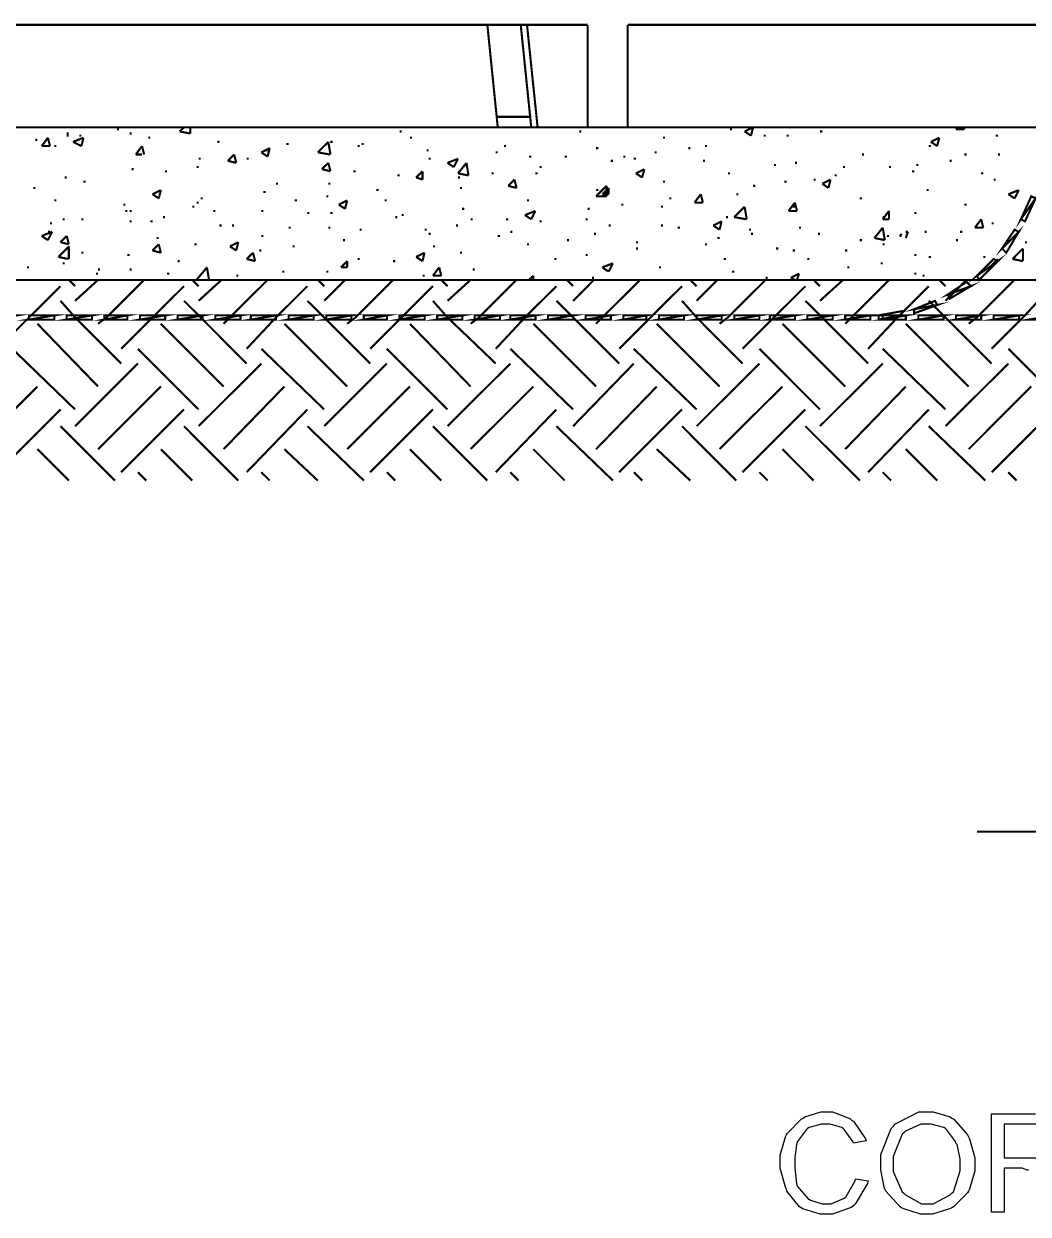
# Model space of a CAD drawing. Extents: x 0 to 210, y 0 to 297.
# Drawn here: x 83.91 to 104.27, y 138.56 to 162.7 of the extents above; entities that cross this region are included whole.
import ezdxf

# ---------------------------------------------------------------- set-up
doc = ezdxf.new("R2010")
doc.units = 0
doc.header["$MEASUREMENT"] = 0
for name, color, linetype in [('C00-00-00-BLACK', 7, 'Continuous'), ('C00-00-FF', 5, 'Continuous'), ('C00-FF-00', 3, 'Continuous'), ('C95-49-00', 34, 'Continuous')]:
    doc.layers.add(name, color=color, linetype=linetype)

msp = doc.modelspace()

# ---------------------------------------------------------------- linework, layer by layer
at = {"layer": 'C00-00-00-BLACK', "const_width": 0.0423}
for points in [[(95.3396, 162.682), (78.7164, 162.682)], [(93.3055, 162.682), (93.5164, 160.605)], [(93.9821, 162.682), (94.1945, 160.605)], [(94.1091, 162.682), (94.324, 160.605)], [(95.3396, 160.605), (95.3396, 162.682)], [(104.672, 162.682), (96.1471, 162.682)], [(96.1471, 160.605), (96.1471, 162.682)], [(94.1945, 160.817), (93.4752, 160.817)], [(154.503, 160.605), (64.2112, 160.605)], [(85.7994, 160.562), (85.8407, 160.562)], [(87.0687, 160.52), (87.1569, 160.605)], [(87.0687, 160.52), (87.2836, 160.478)], [(87.2836, 160.478), (87.2836, 160.605)], [(91.525, 160.52), (91.5666, 160.52)], [(93.4325, 160.605), (93.4752, 160.605)], [(95.1699, 160.52), (95.213, 160.52)], [(98.2239, 160.562), (98.2666, 160.562)], [(98.5202, 160.52), (98.6924, 160.605)], [(98.5202, 160.52), (98.6497, 160.435)], [(98.6497, 160.435), (98.6924, 160.605)], [(100.047, 160.52), (100.093, 160.52)], [(102.804, 160.562), (102.846, 160.605)], [(102.804, 160.562), (102.975, 160.562)], [(102.975, 160.562), (102.975, 160.605)], [(84.1431, 160.351), (84.1858, 160.351)], [(84.2726, 160.223), (84.3993, 160.393)], [(84.4419, 160.223), (84.3993, 160.393)], [(84.781, 160.478), (84.8222, 160.478)], [(84.781, 160.435), (84.8222, 160.435)], [(84.908, 160.309), (85.1186, 160.393)], [(84.908, 160.309), (85.0773, 160.223)], [(85.0346, 160.435), (85.0773, 160.435)], [(85.0773, 160.223), (85.1186, 160.393)], [(86.0531, 160.478), (86.0958, 160.478)], [(86.4348, 160.393), (86.4761, 160.393)], [(87.8336, 160.309), (87.8762, 160.309)], [(89.8687, 160.096), (90.0825, 160.309)], [(90.1252, 160.052), (90.0825, 160.309)], [(90.1252, 160.309), (90.1679, 160.309)], [(91.736, 160.393), (91.7787, 160.393)], [(96.8664, 160.393), (96.9091, 160.393)], [(98.9044, 160.435), (98.946, 160.435)], [(99.369, 160.435), (99.4117, 160.435)], [(102.296, 160.309), (102.465, 160.393)], [(102.296, 160.309), (102.423, 160.223)], [(102.423, 160.223), (102.465, 160.393)], [(103.61, 160.435), (103.653, 160.435)], [(84.2726, 160.223), (84.4419, 160.223)], [(84.5263, 160.223), (84.569, 160.223)], [(86.1797, 160.052), (86.3064, 160.223)], [(86.1797, 160.052), (86.3064, 160.052)], [(86.3494, 160.052), (86.3064, 160.223)], [(88.0456, 159.924), (88.1726, 160.052)], [(88.2153, 159.883), (88.1726, 160.052)], [(88.725, 160.096), (88.8944, 160.182)], [(88.725, 160.096), (88.8517, 160.009)], [(88.8104, 160.139), (88.8517, 160.139)], [(88.8517, 160.009), (88.8944, 160.182)], [(89.2334, 160.266), (89.2761, 160.266)], [(89.8687, 160.096), (90.1252, 160.052)], [(90.0825, 160.182), (90.1252, 160.182)], [(90.6748, 160.223), (90.7175, 160.223)], [(90.7602, 160.266), (90.8018, 160.266)], [(92.075, 160.139), (92.1177, 160.139)], [(93.4752, 160.096), (93.5164, 160.096)], [(93.6445, 160.223), (93.6858, 160.223)], [(95.5089, 160.182), (95.5516, 160.182)], [(96.6971, 160.096), (96.7398, 160.096)], [(97.3776, 160.182), (97.4189, 160.182)], [(97.7152, 160.223), (97.7579, 160.223)], [(100.896, 160.052), (100.939, 160.052)], [(102.253, 160.223), (102.296, 160.223)], [(102.975, 160.052), (103.018, 160.052)], [(103.653, 160.052), (103.696, 160.052)], [(87.4102, 159.797), (87.4529, 159.797)], [(87.4529, 159.967), (87.4945, 159.967)], [(88.0456, 159.924), (88.2153, 159.883)], [(88.4259, 159.967), (88.4686, 159.967)], [(89.9527, 159.756), (90.0825, 159.883)], [(90.1252, 159.713), (90.0825, 159.883)], [(92.1177, 159.967), (92.159, 159.967)], [(92.498, 159.883), (92.7104, 159.967)], [(92.498, 159.883), (92.625, 159.797)], [(92.625, 159.797), (92.7104, 159.967)], [(92.7104, 159.67), (92.8825, 159.883)], [(92.837, 159.84), (92.8825, 159.84)], [(92.9238, 159.628), (92.8825, 159.883)], [(94.1518, 160.009), (94.1945, 160.009)], [(94.3666, 159.797), (94.4079, 159.797)], [(94.8739, 160.009), (94.9166, 160.009)], [(95.8081, 159.924), (95.8508, 159.924)], [(96.0617, 160.009), (96.1044, 160.009)], [(96.2738, 159.967), (96.3165, 159.967)], [(97.6739, 159.924), (97.7152, 159.924)], [(99.1154, 159.84), (99.1581, 159.84)], [(99.5384, 159.883), (99.5811, 159.883)], [(100.516, 159.797), (100.558, 159.797)], [(101.447, 159.797), (101.489, 159.797)], [(102, 159.84), (102.042, 159.84)], [(102.676, 159.924), (102.719, 159.924)], [(84.7383, 159.586), (84.781, 159.586)], [(86.0958, 159.756), (86.1385, 159.756)], [(86.7724, 159.713), (86.8151, 159.713)], [(89.9527, 159.756), (90.1252, 159.713)], [(90.5909, 159.713), (90.6336, 159.713)], [(91.4823, 159.628), (91.525, 159.628)], [(91.8626, 159.586), (91.991, 159.713)], [(91.8626, 159.586), (91.991, 159.544)], [(91.991, 159.544), (91.991, 159.713)], [(92.7104, 159.67), (92.9238, 159.628)], [(92.7104, 159.586), (92.753, 159.586)], [(93.3898, 159.67), (93.4325, 159.67)], [(94.2785, 159.67), (94.324, 159.67)], [(96.3165, 159.67), (96.4861, 159.756)], [(96.3165, 159.67), (96.4434, 159.586)], [(96.4434, 159.586), (96.4861, 159.756)], [(98.1812, 159.67), (98.2239, 159.67)], [(100.346, 159.628), (100.389, 159.628)], [(101.914, 159.713), (101.957, 159.713)], [(103.314, 159.67), (103.357, 159.67)], [(84.1005, 159.374), (84.1431, 159.374)], [(85.1186, 159.501), (85.1613, 159.501)], [(86.5188, 159.247), (86.6881, 159.331)], [(86.6454, 159.163), (86.6881, 159.331)], [(89.0214, 159.46), (89.064, 159.46)], [(90.0825, 159.46), (90.1252, 159.46)], [(91.0565, 159.331), (91.0992, 159.331)], [(92.753, 159.374), (92.7943, 159.374)], [(93.7288, 159.417), (93.8555, 159.544)], [(93.7288, 159.417), (93.8982, 159.374)], [(93.8982, 159.374), (93.8555, 159.544)], [(95.5089, 159.205), (95.7213, 159.417)], [(95.5089, 159.331), (95.5516, 159.331)], [(95.6359, 159.247), (95.7654, 159.374)], [(95.7213, 159.205), (95.7213, 159.417)], [(95.7654, 159.247), (95.7654, 159.374)], [(96.8664, 159.501), (96.9091, 159.501)], [(98.6924, 159.417), (98.7351, 159.417)], [(99.3278, 159.501), (99.369, 159.501)], [(99.9201, 159.544), (99.9628, 159.544)], [(100.093, 159.46), (100.261, 159.544)], [(100.093, 159.46), (100.219, 159.374)], [(100.219, 159.374), (100.261, 159.544)], [(102.212, 159.331), (102.253, 159.331)], [(103.568, 159.544), (103.61, 159.544)], [(103.866, 159.247), (104.076, 159.331)], [(103.992, 159.163), (104.076, 159.331)], [(84.5263, 159.121), (84.569, 159.121)], [(86.5188, 159.247), (86.6454, 159.163)], [(87.4102, 159.078), (87.4529, 159.078)], [(87.4945, 159.163), (87.5372, 159.163)], [(88.7677, 159.29), (88.8104, 159.29)], [(89.4031, 159.121), (89.4457, 159.121)], [(90.0409, 159.205), (90.0825, 159.205)], [(90.2945, 159.035), (90.4642, 159.121)], [(90.4215, 158.951), (90.4642, 159.121)], [(91.2262, 159.121), (91.2675, 159.121)], [(94.1091, 159.121), (94.1518, 159.121)], [(95.5089, 159.205), (95.7213, 159.205)], [(95.6359, 159.247), (95.7654, 159.247)], [(96.9931, 159.163), (97.0361, 159.163)], [(97.5046, 159.078), (97.6313, 159.247)], [(97.5046, 159.078), (97.6739, 159.078)], [(97.6739, 159.078), (97.6313, 159.247)], [(98.3506, 159.247), (98.3933, 159.247)], [(99.4117, 158.908), (99.5384, 159.078)], [(99.5811, 158.908), (99.5384, 159.078)], [(100.855, 159.163), (100.896, 159.163)], [(103.866, 159.247), (103.992, 159.163)], [(85.9261, 159.035), (85.9688, 159.035)], [(85.9688, 158.908), (86.0104, 158.908)], [(86.0531, 158.908), (86.0958, 158.908)], [(87.3263, 158.994), (87.3675, 158.994)], [(87.7492, 158.908), (87.7919, 158.908)], [(88.725, 158.908), (88.7677, 158.908)], [(89.6567, 158.866), (89.6994, 158.866)], [(90.1252, 158.866), (90.1679, 158.866)], [(90.2945, 159.035), (90.4215, 158.951)], [(92.7943, 158.951), (92.837, 158.951)], [(94.0675, 158.824), (94.2785, 158.908)], [(94.1945, 158.739), (94.2785, 158.908)], [(95.3396, 158.951), (95.3823, 158.951)], [(96.0205, 159.035), (96.0617, 159.035)], [(96.8237, 158.994), (96.8664, 158.994)], [(98.3093, 158.782), (98.5202, 158.994)], [(98.5629, 158.739), (98.5202, 158.994)], [(99.4117, 158.908), (99.5811, 158.908)], [(99.4971, 158.994), (99.5384, 158.994)], [(101.319, 158.739), (101.447, 158.908)], [(101.447, 158.739), (101.447, 158.908)], [(101.957, 158.866), (102, 158.866)], [(102.975, 159.035), (103.018, 159.035)], [(84.4419, 158.655), (84.4846, 158.655)], [(84.6956, 158.739), (84.7383, 158.739)], [(85.0773, 158.739), (85.1186, 158.739)], [(86.0531, 158.698), (86.0958, 158.698)], [(86.4761, 158.698), (86.5188, 158.698)], [(86.7311, 158.782), (86.7724, 158.782)], [(87.8762, 158.612), (87.9189, 158.612)], [(88.1295, 158.612), (88.1726, 158.612)], [(91.4396, 158.782), (91.4823, 158.782)], [(91.5666, 158.824), (91.6093, 158.824)], [(92.6677, 158.612), (92.7104, 158.612)], [(92.9665, 158.739), (93.0092, 158.739)], [(93.6858, 158.739), (93.7288, 158.739)], [(94.0675, 158.824), (94.1945, 158.739)], [(94.3666, 158.698), (94.4079, 158.698)], [(95.2983, 158.739), (95.3396, 158.739)], [(95.7654, 158.612), (95.8081, 158.612)], [(96.8237, 158.612), (96.8664, 158.612)], [(97.8849, 158.612), (98.0542, 158.698)], [(97.8849, 158.612), (98.0115, 158.528)], [(98.0115, 158.528), (98.0542, 158.698)], [(98.1396, 158.782), (98.1812, 158.782)], [(98.3093, 158.782), (98.5629, 158.739)], [(101.319, 158.782), (101.362, 158.782)], [(101.319, 158.739), (101.447, 158.739)], [(103.188, 158.569), (103.314, 158.739)], [(103.357, 158.569), (103.314, 158.739)], [(103.527, 158.655), (103.568, 158.655)], [(84.2726, 158.401), (84.4846, 158.485)], [(84.2726, 158.401), (84.3993, 158.316)], [(84.3993, 158.316), (84.4846, 158.485)], [(84.3993, 158.485), (84.4419, 158.485)], [(84.6529, 158.273), (84.781, 158.401)], [(84.8222, 158.232), (84.781, 158.401)], [(86.6027, 158.359), (86.6454, 158.359)], [(88.725, 158.401), (88.7677, 158.401)], [(89.2761, 158.569), (89.3177, 158.569)], [(90.0825, 158.569), (90.1252, 158.569)], [(90.7175, 158.528), (90.7602, 158.528)], [(92.0323, 158.528), (92.075, 158.528)], [(92.1177, 158.443), (92.159, 158.443)], [(93.5164, 158.401), (93.5591, 158.401)], [(93.7715, 158.485), (93.8128, 158.485)], [(95.4663, 158.443), (95.5089, 158.443)], [(97.1628, 158.569), (97.2083, 158.569)], [(97.9703, 158.359), (98.0115, 158.359)], [(98.6056, 158.528), (98.6497, 158.528)], [(98.6497, 158.443), (98.6924, 158.443)], [(99.6237, 158.569), (99.6654, 158.569)], [(100.004, 158.443), (100.047, 158.443)], [(101.151, 158.359), (101.319, 158.569)], [(101.151, 158.359), (101.362, 158.316)], [(101.362, 158.316), (101.319, 158.569)], [(101.404, 158.401), (101.447, 158.401)], [(101.661, 158.401), (101.703, 158.443)], [(101.661, 158.401), (101.703, 158.401)], [(101.787, 158.485), (101.83, 158.485)], [(101.787, 158.359), (101.83, 158.485)], [(102.169, 158.485), (102.212, 158.485)], [(102.888, 158.485), (102.931, 158.485)], [(103.188, 158.569), (103.357, 158.569)], [(84.6116, 157.974), (84.8222, 158.189)], [(84.6529, 158.273), (84.8222, 158.232)], [(84.8222, 157.933), (84.8222, 158.189)], [(86.5188, 158.105), (86.6454, 158.232)], [(86.5188, 158.105), (86.6881, 158.06)], [(86.6881, 158.06), (86.6454, 158.232)], [(87.3675, 158.232), (87.4102, 158.232)], [(88.0883, 158.189), (88.2565, 158.273)], [(88.0883, 158.189), (88.2153, 158.105)], [(88.2153, 158.105), (88.2565, 158.273)], [(88.6837, 158.105), (88.725, 158.105)], [(89.3604, 158.189), (89.4031, 158.189)], [(90.3785, 158.316), (90.4215, 158.316)], [(92.2017, 158.189), (92.2443, 158.189)], [(94.1091, 158.232), (94.1518, 158.232)], [(94.9166, 158.316), (94.9593, 158.316)], [(96.3165, 158.273), (96.3581, 158.273)], [(96.3165, 158.146), (96.3581, 158.146)], [(97.7152, 158.232), (97.7579, 158.232)], [(99.1581, 158.146), (99.2008, 158.146)], [(99.4971, 158.105), (99.5384, 158.105)], [(100.558, 158.105), (100.6, 158.105)], [(100.855, 158.316), (100.896, 158.316)], [(101.319, 158.232), (101.362, 158.232)], [(102.804, 158.316), (102.846, 158.316)], [(103.95, 157.933), (104.162, 158.146)], [(104.162, 157.89), (104.162, 158.146)], [(104.203, 158.273), (104.246, 158.273)], [(84.6116, 157.974), (84.8222, 157.933)], [(85.0773, 158.06), (85.1186, 158.06)], [(86.0104, 158.017), (86.0531, 158.017)], [(87.0271, 157.89), (87.0687, 157.89)], [(88.4259, 157.933), (88.5553, 158.06)], [(88.4259, 157.933), (88.5984, 157.89)], [(88.5984, 157.89), (88.5553, 158.06)], [(90.3372, 157.763), (90.4642, 157.89)], [(90.4642, 157.763), (90.4642, 157.89)], [(90.6748, 157.933), (90.7175, 157.933)], [(91.3956, 157.89), (91.4396, 157.89)], [(91.8626, 157.974), (92.0323, 158.06)], [(91.8626, 157.974), (91.991, 157.89)], [(91.991, 157.89), (92.0323, 158.06)], [(92.753, 158.06), (92.7943, 158.06)], [(94.663, 157.933), (94.7043, 157.933)], [(95.2983, 158.017), (95.3396, 158.017)], [(98.0969, 157.933), (98.1396, 157.933)], [(99.7934, 157.933), (99.8347, 157.933)], [(101.957, 158.017), (102, 158.017)], [(102.253, 157.974), (102.296, 157.974)], [(103.357, 157.974), (103.4, 157.974)], [(103.95, 157.933), (104.162, 157.89)], [(83.9735, 157.763), (84.0161, 157.763)], [(84.6956, 157.847), (84.7383, 157.847)], [(85.3736, 157.637), (85.4149, 157.637)], [(85.4149, 157.721), (85.4576, 157.721)], [(86.0531, 157.721), (86.0958, 157.721)], [(86.8151, 157.637), (86.8578, 157.637)], [(87.4102, 157.51), (87.6226, 157.763)], [(87.6639, 157.51), (87.6226, 157.763)], [(89.148, 157.678), (89.1907, 157.678)], [(90.0409, 157.678), (90.0825, 157.678)], [(90.3372, 157.763), (90.4642, 157.763)], [(92.2017, 157.594), (92.3286, 157.763)], [(92.3713, 157.594), (92.3286, 157.763)], [(93.0092, 157.721), (93.0508, 157.721)], [(95.6359, 157.763), (95.8508, 157.847)], [(95.6359, 157.763), (95.7654, 157.678)], [(95.7654, 157.678), (95.8508, 157.847)], [(96.7825, 157.763), (96.8237, 157.763)], [(98.2666, 157.678), (98.3093, 157.678)], [(99.4544, 157.551), (99.6237, 157.637)], [(99.5811, 157.51), (99.6237, 157.637)], [(100.6, 157.763), (100.642, 157.763)], [(101.278, 157.847), (101.319, 157.847)], [(101.957, 157.637), (102, 157.637)], [(69.3843, 157.51), (104.672, 157.51)], [(87.4102, 157.51), (87.6226, 157.51)], [(88.2153, 157.594), (88.2565, 157.594)], [(88.725, 157.51), (88.7677, 157.51)], [(89.6137, 157.51), (89.6567, 157.51)], [(91.991, 157.594), (92.0323, 157.594)], [(92.2017, 157.594), (92.3713, 157.594)], [(94.1518, 157.51), (94.2372, 157.594)], [(94.2372, 157.51), (94.2372, 157.594)], [(95.425, 157.551), (95.4663, 157.551)], [(98.946, 157.551), (98.9887, 157.551)], [(99.4544, 157.551), (99.5384, 157.51)], [(102.126, 157.594), (102.169, 157.594)], [(103.23, 146.32), (105.561, 146.32)]]:
    msp.add_lwpolyline(points, dxfattribs=at)
at = {"layer": 'C00-00-00-BLACK'}
for points in [[(100.769, 139.282), (101.023, 139.24), (101.012, 139.187), (100.758, 138.763), (100.726, 138.731), (100.683, 138.7), (100.303, 138.562), (100.177, 138.562), (100.048, 138.562), (99.6968, 138.669), (99.6654, 138.69), (99.6336, 138.712), (99.3786, 139.029), (99.369, 139.07), (99.3468, 139.113), (99.242, 139.493), (99.242, 139.62), (99.242, 139.759), (99.3468, 140.133), (99.369, 140.174), (99.3895, 140.206), (99.6654, 140.491), (99.7081, 140.512), (99.7398, 140.534), (100.066, 140.64), (100.177, 140.64), (100.303, 140.64), (100.653, 140.502), (100.685, 140.47), (100.726, 140.45), (100.97, 140.09), (100.981, 140.047), (100.726, 140.004), (100.715, 140.036), (100.536, 140.28), (100.516, 140.301), (100.493, 140.323), (100.255, 140.385), (100.177, 140.385), (100.08, 140.385), (99.8252, 140.323), (99.7934, 140.301), (99.7712, 140.28), (99.5909, 140.036), (99.5811, 140.004), (99.5701, 139.973), (99.5384, 139.708), (99.5384, 139.62), (99.5384, 139.504), (99.5701, 139.187), (99.5811, 139.154), (99.5909, 139.123), (99.803, 138.88), (99.8347, 138.858), (99.8555, 138.848), (100.095, 138.774), (100.177, 138.774), (100.271, 138.774), (100.525, 138.88), (100.558, 138.901), (100.579, 138.923), (100.758, 139.241), (100.769, 139.282)], [(101.278, 139.579), (101.278, 139.77), (101.49, 140.302), (101.534, 140.343), (101.575, 140.397), (102.052, 140.64), (102.212, 140.64), (102.339, 140.64), (102.687, 140.534), (102.719, 140.512), (102.76, 140.491), (103.039, 140.174), (103.061, 140.131), (103.081, 140.09), (103.188, 139.707), (103.188, 139.579), (103.188, 139.441), (103.081, 139.07), (103.061, 139.028), (103.039, 138.996), (102.751, 138.712), (102.719, 138.69), (102.676, 138.669), (102.328, 138.562), (102.212, 138.562), (102.084, 138.562), (101.745, 138.669), (101.703, 138.69), (101.672, 138.712), (101.382, 139.029), (101.362, 139.07), (101.351, 139.113), (101.278, 139.463), (101.278, 139.579)], [(101.534, 139.579), (101.534, 139.431), (101.713, 139.018), (101.746, 138.986), (101.778, 138.955), (102.103, 138.774), (102.212, 138.774), (102.339, 138.774), (102.687, 138.955), (102.719, 138.986), (102.751, 139.018), (102.888, 139.44), (102.888, 139.579), (102.888, 139.686), (102.825, 139.973), (102.804, 140.004), (102.793, 140.036), (102.613, 140.28), (102.592, 140.301), (102.561, 140.323), (102.299, 140.385), (102.212, 140.385), (102.095, 140.385), (101.778, 140.249), (101.746, 140.215), (101.713, 140.184), (101.534, 139.73), (101.534, 139.579)], [(103.78, 139.706), (104.372, 139.706), (104.436, 139.706), (104.618, 139.738), (104.629, 139.748), (104.65, 139.759), (104.787, 139.856), (104.798, 139.878), (104.808, 139.889), (104.841, 140.009), (104.841, 140.047), (104.841, 140.111), (104.778, 140.28), (104.757, 140.301), (104.735, 140.312), (104.497, 140.385), (104.418, 140.385), (103.78, 140.385), (103.78, 139.706)]]:
    msp.add_lwpolyline(points, close=True, dxfattribs=at)
msp.add_lwpolyline([(104.275, 139.452), (104.246, 139.452), (104.235, 139.463), (104.148, 139.493), (104.119, 139.493), (103.78, 139.493), (103.78, 138.605), (103.527, 138.605), (103.527, 138.605), (103.527, 140.597), (104.418, 140.597)], dxfattribs=at)
at = {"layer": 'C00-00-FF', "const_width": 0.0423}
msp.add_lwpolyline([(103.653, 157.933), (103.527, 157.806)], dxfattribs=at)
at = {"layer": 'C00-FF-00', "const_width": 0.0423}
for points in [[(104.203, 158.698), (104.119, 158.739), (104.418, 159.163), (104.203, 158.698)], [(104.119, 158.739), (104.418, 159.163), (104.33, 159.205), (104.119, 158.739)], [(103.823, 158.06), (103.737, 158.146), (104.076, 158.485), (103.823, 158.06)], [(103.737, 158.146), (104.076, 158.485), (103.992, 158.528), (103.737, 158.146)], [(103.23, 157.594), (103.653, 157.89), (103.568, 157.933), (103.23, 157.594)], [(103.271, 157.51), (103.23, 157.594), (103.653, 157.89), (103.271, 157.51)], [(102.635, 157.212), (103.104, 157.382), (103.018, 157.467), (102.635, 157.212)], [(102.676, 157.128), (102.635, 157.212), (103.104, 157.382), (102.676, 157.128)], [(101.957, 156.916), (102.423, 157.001), (102.38, 157.085), (101.957, 156.916)], [(101.957, 156.832), (101.957, 156.916), (102.423, 157.001), (101.957, 156.832)], [(83.2541, 156.789), (83.2541, 156.705), (83.7639, 156.789), (83.2541, 156.789)], [(84.0161, 156.705), (84.5263, 156.789), (84.5263, 156.705), (84.0161, 156.705)], [(84.0161, 156.789), (84.0161, 156.705), (84.5263, 156.789), (84.0161, 156.789)], [(84.781, 156.705), (85.2911, 156.789), (85.2911, 156.705), (84.781, 156.705)], [(84.781, 156.789), (84.781, 156.705), (85.2911, 156.789), (84.781, 156.789)], [(85.543, 156.705), (86.0104, 156.789), (86.0104, 156.705), (85.543, 156.705)], [(85.543, 156.789), (85.543, 156.705), (86.0104, 156.789), (85.543, 156.789)], [(86.2651, 156.705), (86.7752, 156.789), (86.7752, 156.705), (86.2651, 156.705)], [(86.2651, 156.789), (86.2651, 156.705), (86.7752, 156.789), (86.2651, 156.789)], [(87.0271, 156.705), (87.5372, 156.789), (87.5372, 156.705), (87.0271, 156.705)], [(87.0271, 156.789), (87.0271, 156.705), (87.5372, 156.789), (87.0271, 156.789)], [(87.7919, 156.705), (88.302, 156.789), (88.302, 156.705), (87.7919, 156.705)], [(87.7919, 156.789), (87.7919, 156.705), (88.302, 156.789), (87.7919, 156.789)], [(88.5112, 156.705), (89.0214, 156.789), (89.0214, 156.705), (88.5112, 156.705)], [(88.5112, 156.789), (88.5112, 156.705), (89.0214, 156.789), (88.5112, 156.789)], [(89.2761, 156.705), (89.7862, 156.789), (89.7862, 156.705), (89.2761, 156.705)], [(89.2761, 156.789), (89.2761, 156.705), (89.7862, 156.789), (89.2761, 156.789)], [(90.0409, 156.705), (90.551, 156.789), (90.551, 156.705), (90.0409, 156.705)], [(90.0409, 156.789), (90.0409, 156.705), (90.551, 156.789), (90.0409, 156.789)], [(90.8018, 156.705), (91.2703, 156.789), (91.2703, 156.705), (90.8018, 156.705)], [(90.8018, 156.789), (90.8018, 156.705), (91.2703, 156.789), (90.8018, 156.789)], [(91.525, 156.705), (92.0351, 156.789), (92.0351, 156.705), (91.525, 156.705)], [(91.525, 156.789), (91.525, 156.705), (92.0351, 156.789), (91.525, 156.789)], [(92.2874, 156.705), (92.7971, 156.789), (92.7971, 156.705), (92.2874, 156.705)], [(92.2874, 156.789), (92.2874, 156.705), (92.7971, 156.789), (92.2874, 156.789)], [(93.0508, 156.705), (93.562, 156.789), (93.562, 156.705), (93.0508, 156.705)], [(93.0508, 156.789), (93.0508, 156.705), (93.562, 156.789), (93.0508, 156.789)], [(93.7715, 156.705), (94.2813, 156.789), (94.2813, 156.705), (93.7715, 156.705)], [(93.7715, 156.789), (93.7715, 156.705), (94.2813, 156.789), (93.7715, 156.789)], [(94.5363, 156.705), (95.0461, 156.789), (95.0461, 156.705), (94.5363, 156.705)], [(94.5363, 156.789), (94.5363, 156.705), (95.0461, 156.789), (94.5363, 156.789)], [(95.2983, 156.705), (95.8081, 156.789), (95.8081, 156.705), (95.2983, 156.705)], [(95.2983, 156.789), (95.2983, 156.705), (95.8081, 156.789), (95.2983, 156.789)], [(96.0617, 156.705), (96.5302, 156.789), (96.5302, 156.705), (96.0617, 156.705)], [(96.0617, 156.789), (96.0617, 156.705), (96.5302, 156.789), (96.0617, 156.789)], [(96.7825, 156.705), (97.2922, 156.789), (97.2922, 156.705), (96.7825, 156.705)], [(96.7825, 156.789), (96.7825, 156.705), (97.2922, 156.789), (96.7825, 156.789)], [(97.5473, 156.705), (98.0571, 156.789), (98.0571, 156.705), (97.5473, 156.705)], [(97.5473, 156.789), (97.5473, 156.705), (98.0571, 156.789), (97.5473, 156.789)], [(98.3093, 156.705), (98.8191, 156.789), (98.8191, 156.705), (98.3093, 156.705)], [(98.3093, 156.789), (98.3093, 156.705), (98.8191, 156.789), (98.3093, 156.789)], [(99.0314, 156.705), (99.5412, 156.789), (99.5412, 156.705), (99.0314, 156.705)], [(99.0314, 156.789), (99.0314, 156.705), (99.5412, 156.789), (99.0314, 156.789)], [(99.7934, 156.705), (100.303, 156.789), (100.303, 156.705), (99.7934, 156.705)], [(99.7934, 156.789), (99.7934, 156.705), (100.303, 156.789), (99.7934, 156.789)], [(100.558, 156.705), (101.068, 156.789), (101.068, 156.705), (100.558, 156.705)], [(100.558, 156.789), (100.558, 156.705), (101.068, 156.789), (100.558, 156.789)], [(101.235, 156.789), (101.703, 156.789), (101.703, 156.875), (101.235, 156.789)], [(101.319, 156.705), (101.787, 156.789), (101.787, 156.705), (101.319, 156.705)], [(101.235, 156.705), (101.235, 156.789), (101.703, 156.789), (101.235, 156.705)], [(101.319, 156.789), (101.319, 156.705), (101.787, 156.789), (101.319, 156.789)], [(102.042, 156.705), (102.552, 156.789), (102.552, 156.705), (102.042, 156.705)], [(102.042, 156.789), (102.042, 156.705), (102.552, 156.789), (102.042, 156.789)], [(102.804, 156.705), (103.314, 156.789), (103.314, 156.705), (102.804, 156.705)], [(102.804, 156.789), (102.804, 156.705), (103.314, 156.789), (102.804, 156.789)], [(103.568, 156.705), (104.079, 156.789), (104.079, 156.705), (103.568, 156.705)], [(103.568, 156.789), (103.568, 156.705), (104.079, 156.789), (103.568, 156.789)], [(104.289, 156.705), (104.798, 156.789), (104.798, 156.705), (104.289, 156.705)]]:
    msp.add_lwpolyline(points, close=True, dxfattribs=at)
at = {"layer": 'C00-FF-00'}
for points in [[(104.119, 158.739), (104.418, 159.163), (104.33, 159.205), (104.119, 158.739)], [(104.203, 158.698), (104.119, 158.739), (104.418, 159.163), (104.203, 158.698)], [(103.737, 158.146), (104.076, 158.485), (103.992, 158.528), (103.737, 158.146)], [(103.823, 158.06), (103.737, 158.146), (104.076, 158.485), (103.823, 158.06)], [(103.23, 157.594), (103.653, 157.89), (103.568, 157.933), (103.23, 157.594)], [(103.271, 157.51), (103.23, 157.594), (103.653, 157.89), (103.271, 157.51)], [(102.635, 157.212), (103.104, 157.382), (103.018, 157.467), (102.635, 157.212)], [(102.676, 157.128), (102.635, 157.212), (103.104, 157.382), (102.676, 157.128)], [(101.957, 156.916), (102.423, 157.001), (102.38, 157.085), (101.957, 156.916)], [(101.957, 156.832), (101.957, 156.916), (102.423, 157.001), (101.957, 156.832)], [(84.0161, 156.789), (84.0161, 156.705), (84.5263, 156.789), (84.0161, 156.789)], [(84.0161, 156.705), (84.5263, 156.789), (84.5263, 156.705), (84.0161, 156.705)], [(84.781, 156.789), (84.781, 156.705), (85.2911, 156.789), (84.781, 156.789)], [(84.781, 156.705), (85.2911, 156.789), (85.2911, 156.705), (84.781, 156.705)], [(85.543, 156.789), (85.543, 156.705), (86.0104, 156.789), (85.543, 156.789)], [(85.543, 156.705), (86.0104, 156.789), (86.0104, 156.705), (85.543, 156.705)], [(86.2651, 156.789), (86.2651, 156.705), (86.7752, 156.789), (86.2651, 156.789)], [(86.2651, 156.705), (86.7752, 156.789), (86.7752, 156.705), (86.2651, 156.705)], [(87.0271, 156.789), (87.0271, 156.705), (87.5372, 156.789), (87.0271, 156.789)], [(87.0271, 156.705), (87.5372, 156.789), (87.5372, 156.705), (87.0271, 156.705)], [(87.7919, 156.789), (87.7919, 156.705), (88.302, 156.789), (87.7919, 156.789)], [(87.7919, 156.705), (88.302, 156.789), (88.302, 156.705), (87.7919, 156.705)], [(88.5112, 156.789), (88.5112, 156.705), (89.0214, 156.789), (88.5112, 156.789)], [(88.5112, 156.705), (89.0214, 156.789), (89.0214, 156.705), (88.5112, 156.705)], [(89.2761, 156.789), (89.2761, 156.705), (89.7862, 156.789), (89.2761, 156.789)], [(89.2761, 156.705), (89.7862, 156.789), (89.7862, 156.705), (89.2761, 156.705)], [(90.0409, 156.789), (90.0409, 156.705), (90.551, 156.789), (90.0409, 156.789)], [(90.0409, 156.705), (90.551, 156.789), (90.551, 156.705), (90.0409, 156.705)], [(90.8018, 156.789), (90.8018, 156.705), (91.2703, 156.789), (90.8018, 156.789)], [(90.8018, 156.705), (91.2703, 156.789), (91.2703, 156.705), (90.8018, 156.705)], [(91.525, 156.789), (91.525, 156.705), (92.0351, 156.789), (91.525, 156.789)], [(91.525, 156.705), (92.0351, 156.789), (92.0351, 156.705), (91.525, 156.705)], [(92.2874, 156.789), (92.2874, 156.705), (92.7971, 156.789), (92.2874, 156.789)], [(92.2874, 156.705), (92.7971, 156.789), (92.7971, 156.705), (92.2874, 156.705)], [(93.0508, 156.789), (93.0508, 156.705), (93.562, 156.789), (93.0508, 156.789)], [(93.0508, 156.705), (93.562, 156.789), (93.562, 156.705), (93.0508, 156.705)], [(93.7715, 156.789), (93.7715, 156.705), (94.2813, 156.789), (93.7715, 156.789)], [(93.7715, 156.705), (94.2813, 156.789), (94.2813, 156.705), (93.7715, 156.705)], [(94.5363, 156.789), (94.5363, 156.705), (95.0461, 156.789), (94.5363, 156.789)], [(94.5363, 156.705), (95.0461, 156.789), (95.0461, 156.705), (94.5363, 156.705)], [(95.2983, 156.789), (95.2983, 156.705), (95.8081, 156.789), (95.2983, 156.789)], [(95.2983, 156.705), (95.8081, 156.789), (95.8081, 156.705), (95.2983, 156.705)], [(96.0617, 156.789), (96.0617, 156.705), (96.5302, 156.789), (96.0617, 156.789)], [(96.0617, 156.705), (96.5302, 156.789), (96.5302, 156.705), (96.0617, 156.705)], [(96.7825, 156.789), (96.7825, 156.705), (97.2922, 156.789), (96.7825, 156.789)], [(96.7825, 156.705), (97.2922, 156.789), (97.2922, 156.705), (96.7825, 156.705)], [(97.5473, 156.789), (97.5473, 156.705), (98.0571, 156.789), (97.5473, 156.789)], [(97.5473, 156.705), (98.0571, 156.789), (98.0571, 156.705), (97.5473, 156.705)], [(98.3093, 156.789), (98.3093, 156.705), (98.8191, 156.789), (98.3093, 156.789)], [(98.3093, 156.705), (98.8191, 156.789), (98.8191, 156.705), (98.3093, 156.705)], [(99.0314, 156.789), (99.0314, 156.705), (99.5412, 156.789), (99.0314, 156.789)], [(99.0314, 156.705), (99.5412, 156.789), (99.5412, 156.705), (99.0314, 156.705)], [(99.7934, 156.789), (99.7934, 156.705), (100.303, 156.789), (99.7934, 156.789)], [(99.7934, 156.705), (100.303, 156.789), (100.303, 156.705), (99.7934, 156.705)], [(100.558, 156.789), (100.558, 156.705), (101.068, 156.789), (100.558, 156.789)], [(100.558, 156.705), (101.068, 156.789), (101.068, 156.705), (100.558, 156.705)], [(101.235, 156.789), (101.703, 156.789), (101.703, 156.875), (101.235, 156.789)], [(101.235, 156.705), (101.235, 156.789), (101.703, 156.789), (101.235, 156.705)], [(101.319, 156.789), (101.319, 156.705), (101.787, 156.789), (101.319, 156.789)], [(101.319, 156.705), (101.787, 156.789), (101.787, 156.705), (101.319, 156.705)], [(102.042, 156.789), (102.042, 156.705), (102.552, 156.789), (102.042, 156.789)], [(102.042, 156.705), (102.552, 156.789), (102.552, 156.705), (102.042, 156.705)], [(102.804, 156.789), (102.804, 156.705), (103.314, 156.789), (102.804, 156.789)], [(102.804, 156.705), (103.314, 156.789), (103.314, 156.705), (102.804, 156.705)], [(103.568, 156.789), (103.568, 156.705), (104.079, 156.789), (103.568, 156.789)], [(103.568, 156.705), (104.079, 156.789), (104.079, 156.705), (103.568, 156.705)]]:
    msp.add_lwpolyline(points, close=True, dxfattribs=at)
at = {"layer": 'C95-49-00', "const_width": 0.0423}
for points in [[(83.3808, 156.112), (84.0161, 156.748), (84.6529, 157.382)], [(84.9492, 157.382), (84.8222, 157.51)], [(84.9492, 157.085), (85.4149, 157.51)], [(85.4149, 156.62), (85.5846, 156.748), (86.3494, 157.51)], [(85.8834, 156.112), (86.5188, 156.748), (87.1569, 157.382)], [(87.4529, 157.382), (87.3263, 157.51)], [(87.4529, 157.085), (87.9189, 157.51)], [(87.9602, 156.62), (88.0883, 156.748), (88.8517, 157.51)], [(88.4259, 156.112), (89.0214, 156.748), (89.6567, 157.382)], [(89.9982, 157.382), (89.8687, 157.51)], [(89.9982, 157.085), (90.4215, 157.51)], [(90.4642, 156.62), (90.6336, 156.748), (91.3956, 157.51)], [(90.9299, 156.112), (91.5666, 156.748), (92.2017, 157.382)], [(92.498, 157.382), (92.3713, 157.51)], [(92.498, 157.085), (92.9665, 157.51)], [(92.9665, 156.62), (93.1362, 156.748), (93.8982, 157.51)], [(93.4752, 156.112), (94.0675, 156.748), (94.7043, 157.382)], [(95.0433, 157.382), (94.9166, 157.51)], [(95.0433, 157.085), (95.4663, 157.51)], [(95.5089, 156.62), (95.6359, 156.748), (96.4008, 157.51)], [(95.9778, 156.112), (96.6128, 156.748), (97.251, 157.382)], [(97.5473, 157.382), (97.4189, 157.51)], [(97.5473, 157.085), (97.9703, 157.51)], [(98.0115, 156.62), (98.1812, 156.748), (98.946, 157.51)], [(98.4772, 156.112), (99.1154, 156.748), (99.7507, 157.382)], [(100.047, 157.382), (99.9201, 157.51)], [(100.047, 157.085), (100.516, 157.51)], [(100.558, 156.62), (100.685, 156.748), (101.447, 157.51)], [(102.253, 157.382), (101.703, 156.832), (101.618, 156.748)], [(102.592, 157.382), (102.465, 157.51)], [(103.018, 157.51), (102.676, 157.171), (102.592, 157.085)], [(103.061, 156.62), (103.23, 156.748), (103.992, 157.51)], [(103.527, 156.112), (104.162, 156.748), (104.672, 157.298)], [(85.8834, 155.813), (84.9492, 156.748), (84.6529, 157.085)], [(88.4259, 155.813), (87.4945, 156.748), (87.1569, 157.085)], [(90.9299, 155.813), (89.9982, 156.748), (89.6567, 157.085)], [(93.4752, 155.813), (92.498, 156.748), (92.2017, 157.085)], [(95.9778, 155.813), (95.0433, 156.748), (94.7043, 157.085)], [(98.4772, 155.813), (97.5473, 156.748), (97.251, 157.085)], [(101.023, 155.813), (100.093, 156.748), (99.7507, 157.085)], [(102.253, 157.085), (102.339, 157.001), (102.592, 156.748)], [(101.023, 156.112), (101.618, 156.748)], [(103.527, 155.813), (102.592, 156.748)], [(85.4149, 155.347), (84.1858, 156.62)], [(87.9602, 155.347), (86.6881, 156.62)], [(90.4642, 155.347), (89.1907, 156.62)], [(92.9665, 155.347), (91.736, 156.62)], [(95.5089, 155.347), (94.2372, 156.62)], [(98.0115, 155.347), (96.7398, 156.62)], [(100.558, 155.347), (99.2851, 156.62)], [(103.061, 155.347), (101.787, 156.62)], [(84.9492, 154.882), (83.6771, 156.112)], [(87.4529, 154.882), (86.2224, 156.112)], [(89.9982, 154.882), (88.725, 156.112)], [(92.498, 154.882), (91.2675, 156.112)], [(95.0433, 154.882), (93.7715, 156.112)], [(97.5473, 154.882), (96.2738, 156.112)], [(100.047, 154.882), (98.8191, 156.112)], [(102.592, 154.882), (101.319, 156.112)], [(104.672, 155.305), (103.866, 156.112)], [(84.9492, 154.543), (86.2224, 155.813)], [(87.4529, 154.543), (88.725, 155.813)], [(89.9982, 154.543), (91.2675, 155.813)], [(92.498, 154.543), (93.7715, 155.813)], [(95.0433, 154.543), (96.2738, 155.813)], [(97.5473, 154.543), (98.8191, 155.813)], [(100.047, 154.543), (101.319, 155.813)], [(102.592, 154.543), (103.866, 155.813)], [(82.9151, 154.077), (84.1858, 155.347)], [(85.4149, 154.077), (86.6881, 155.347)], [(87.9602, 154.077), (89.1907, 155.347)], [(90.4642, 154.077), (91.736, 155.347)], [(92.9665, 154.077), (94.2372, 155.347)], [(95.5089, 154.077), (96.7398, 155.347)], [(98.0115, 154.077), (99.2851, 155.347)], [(100.558, 154.077), (101.787, 155.347)], [(103.061, 154.077), (104.33, 155.347)], [(83.3808, 153.609), (84.6529, 154.882)], [(85.8834, 153.609), (87.1569, 154.882)], [(88.4259, 153.609), (89.6567, 154.882)], [(90.9299, 153.609), (92.2017, 154.882)], [(93.4752, 153.609), (94.7043, 154.882)], [(95.9778, 153.609), (97.251, 154.882)], [(98.4772, 153.609), (99.7507, 154.882)], [(101.023, 153.609), (102.253, 154.882)], [(103.527, 153.609), (104.672, 154.755)], [(85.7567, 153.44), (84.6529, 154.543)], [(88.2565, 153.44), (87.1569, 154.543)], [(90.8018, 153.44), (89.6567, 154.543)], [(93.3055, 153.44), (92.2017, 154.543)], [(95.8508, 153.44), (94.7043, 154.543)], [(98.3506, 153.44), (97.251, 154.543)], [(100.855, 153.44), (99.7507, 154.543)], [(103.4, 153.44), (102.253, 154.543)], [(84.8222, 153.44), (84.1858, 154.077)], [(87.3263, 153.44), (86.6881, 154.077)], [(89.8687, 153.44), (89.1907, 154.077)], [(92.3713, 153.44), (91.736, 154.077)], [(94.8739, 153.44), (94.2372, 154.077)], [(97.4189, 153.44), (96.7398, 154.077)], [(99.9201, 153.44), (99.2851, 154.077)], [(102.423, 153.44), (101.787, 154.077)], [(86.3921, 153.44), (86.2224, 153.609)], [(88.8944, 153.44), (88.725, 153.609)], [(91.4396, 153.44), (91.2675, 153.609)], [(93.9408, 153.44), (93.7715, 153.609)], [(96.4434, 153.44), (96.2738, 153.609)], [(98.9887, 153.44), (98.8191, 153.609)], [(101.489, 153.44), (101.319, 153.609)], [(104.033, 153.44), (103.866, 153.609)]]:
    msp.add_lwpolyline(points, dxfattribs=at)

doc.saveas('drawing.dxf')
